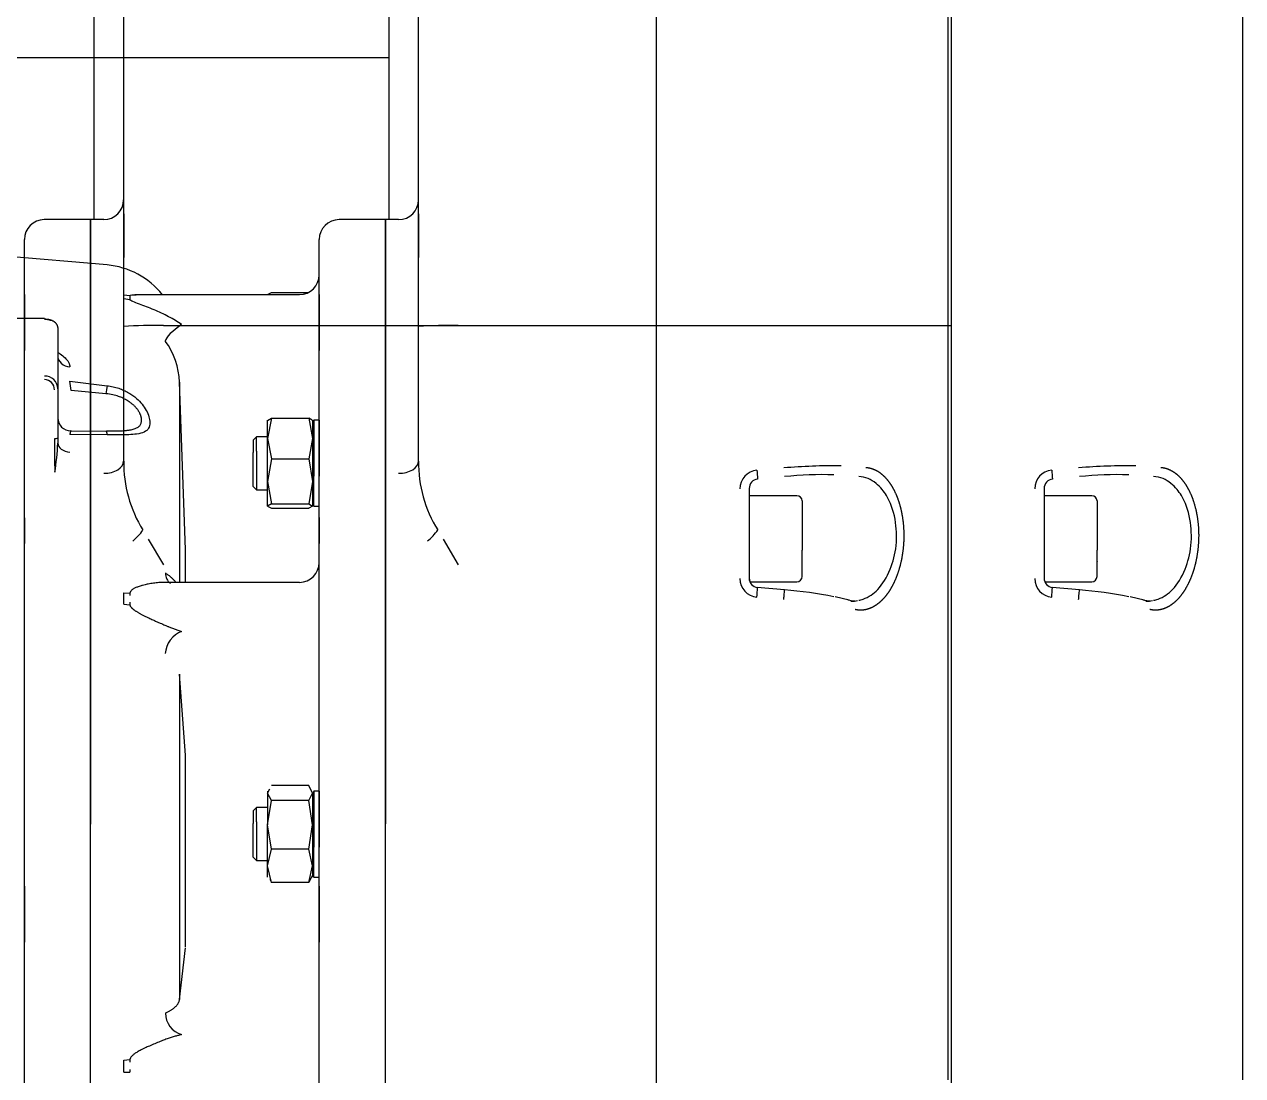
# Model space of a CAD drawing. Extents: x -1899985 to 1774885, y 556286 to 2175695.
# Drawn here: x -1083026.5 to -1082737.3, y 576015.9 to 576265.4 of the extents above; entities that cross this region are included whole.
import ezdxf

# ---------------------------------------------------------------- set-up
doc = ezdxf.new("R2010")
doc.units = 0
doc.header["$LTSCALE"] = 10
doc.header["$MEASUREMENT"] = 0
for name, color, linetype in [('20剖面图$0$A-LIN-V', 9, 'Continuous'), ('20剖面图$0$EWHS5T6M-3', 7, 'Continuous'), ('20剖面图$0$FHSGH10105-主梁-04', 7, 'Continuous'), ('20剖面图$0$FHSGH10105-主梁-06', 7, 'Continuous'), ('A-LIN-V', 9, 'Continuous')]:
    doc.layers.add(name, color=color, linetype=linetype)

# ---------------------------------------------------------------- blocks, each defined once
blk = doc.blocks.new('20剖面图$0$w4234')
at = {"layer": '20剖面图$0$EWHS5T6M-3', "color": 2, "linetype": 'Continuous'}
for p, q in [((1597292.82, -79964.19), (1597292.82, -80115.33)), ((1597223.68, -80113.12), (1597223.68, -79990.49)), ((1597223.68, -80114.16), (1597223.68, -79990.49)), ((1597097.18, -80114.36), (1597097.18, -79991.31)), ((1597292.82, -79995.96), (1597292.82, -80115.33)), ((1597090.11, -80002.54), (1597090.11, -80089)), ((1597089.32, -80089), (1597078.32, -80089)), ((1597089.32, -80089), (1597089.32, -80232.45)), ((1597092.46, -80089), (1597089.32, -80089)), ((1597089.32, -80347.15), (1597089.32, -80089)), ((1597097.18, -80087.6), (1597097.18, -80098)), ((1597073.61, -80344.12), (1597073.61, -80093.72)), ((1597073.61, -80106.78), (1597073.61, -80120.07)), ((1597097.18, -80146.31), (1597097.18, -80114.36)), ((1597106.61, -80114.16), (1597223.68, -80114.16)), ((1597223.68, -80312.06), (1597223.68, -80114.16)), ((1597223.68, -80312.06), (1597223.68, -80115.2)), ((1597292.82, -80115.33), (1597292.82, -80293.19)), ((1597292.82, -80115.33), (1597292.82, -80293.19)), ((1597073.61, -80127.21), (1597073.61, -80120.07)), ((1597245.68, -80152.81), (1597245.68, -80174.09)), ((1597256.99, -80154.53), (1597245.68, -80154.53)), ((1597258.25, -80155.78), (1597258.25, -80167.44)), ((1597073.61, -80159.74), (1597073.61, -80165.89)), ((1597258.26, -80159.29), (1597258.25, -80159.3)), ((1597073.61, -80173.03), (1597073.61, -80165.89)), ((1597102.99, -80164.87), (1597106.61, -80170.96)), ((1597258.25, -80173.7), (1597258.25, -80167.44)), ((1597258.25, -80170.19), (1597258.26, -80170.19)), ((1597245.85, -80174.96), (1597256.99, -80174.96)), ((1597254.08, -80176.88), (1597247.57, -80176.3)), ((1597269.41, -80179.35), (1597266.11, -80178.56)), ((1597089.32, -80403.29), (1597089.32, -80232.45)), ((1597073.61, -80247.23), (1597073.61, -80260.52)), ((1597073.61, -80267.66), (1597073.61, -80260.52))]:
    blk.add_line(p, q, dxfattribs=at)
for centre, radius, start, end in [((1597092.46, -80084.29), 4.71, 270, 0), ((1597078.32, -80093.72), 4.71, 90, 180), ((1597104.25, -80227.27), 113.13, 88.8067, 93.5841), ((1597127.22, -80146.73), 30.04, 179.196, 212.0203), ((1597247.9, -80152.9), 4.43, 95.3042, 180.1417), ((1597436.31, -80132.16), 189.52, 184.9432, 185.5756), ((1597265.9, -80292.98), 145.55, 89.3722, 94.7349), ((1597263.19, -80236.79), 87.26, 88.2943, 95.9904), ((1597247.93, -80152.81), 2.25, 96.1749, 179.9262), ((1597256.99, -80155.78), 1.26, 0, 90), ((1597247.9, -80174.2), 4.42, 179.8461, 264.708), ((1597247.92, -80174.09), 2.24, 179.9476, 263.9475), ((1597256.99, -80173.7), 1.26, 270, 360), ((1597171.12, -80170.97), 76.75, 354.291, 356.0046), ((1597247.11, -80269.97), 93.34, 78.4608, 85.7189), ((1597270.19, -80175.39), 4.19, 266.1835, 287.0249)]:
    blk.add_arc(centre, radius, start, end, dxfattribs=at)
for centre, major_axis, ratio, start_param, end_param in [((1597092.46, -80146.31), (-4.71, 0), 0.616789, 1.570796, 3.141593), ((1597099.32, -80162.85), (-3.22, -3.45), 0.378821, 1.18491, 1.960757), ((1597247.92, -80174.09), (2.25, 0.04), 0.998994, 3.125734, 4.59105)]:
    blk.add_ellipse(centre, major_axis=major_axis, ratio=ratio, start_param=start_param, end_param=end_param, dxfattribs=at)
for points, degree, knots in [([(1597273.39, -80147.82), (1597274.39, -80147.88), (1597275.34, -80148.29), (1597276.3, -80148.7), (1597277.18, -80149.44), (1597278.06, -80150.17), (1597278.82, -80151.21), (1597279.59, -80152.24), (1597280.22, -80153.54), (1597280.84, -80154.83), (1597281.3, -80156.32), (1597281.75, -80157.81), (1597282.02, -80159.45), (1597282.29, -80161.09), (1597282.36, -80162.8), (1597282.43, -80164.51), (1597282.3, -80166.23), (1597282.16, -80167.94), (1597281.84, -80169.59), (1597281.51, -80171.24), (1597281, -80172.76), (1597280.49, -80174.28), (1597279.82, -80175.6), (1597279.14, -80176.93), (1597278.34, -80178), (1597277.53, -80179.07), (1597276.62, -80179.86), (1597275.72, -80180.64), (1597274.75, -80181.09), (1597273.78, -80181.55), (1597272.78, -80181.66), (1597271.78, -80181.78), (1597270.8, -80181.54)], 2, [0, 0, 0, 0.0625, 0.0625, 0.125, 0.125, 0.1875, 0.1875, 0.25, 0.25, 0.3125, 0.3125, 0.375, 0.375, 0.4375, 0.4375, 0.5, 0.5, 0.5625, 0.5625, 0.625, 0.625, 0.6875, 0.6875, 0.75, 0.75, 0.8125, 0.8125, 0.875, 0.875, 0.9375, 0.9375, 1, 1, 1]), ([(1597271.68, -80179.35), (1597272.04, -80179.28), (1597273.03, -80179.02), (1597274.57, -80178.24), (1597276.89, -80176.27), (1597279.25, -80172.55), (1597280.86, -80166.37), (1597280.55, -80159.73), (1597278.95, -80155.34), (1597277.17, -80152.87), (1597275.71, -80151.46), (1597273.85, -80150.28), (1597272.44, -80150.07), (1597271.68, -80149.95)], 3, [0.089227, 0.089227, 0.089227, 0.089227, 0.1254863, 0.1918246, 0.2509131, 0.3864299, 0.5001424, 0.6195056, 0.7492603, 0.7950378, 0.8521868, 0.9205802, 1, 1, 1, 1]), ([(1597253.89, -80179.17), (1597253.92, -80178.86), (1597253.95, -80178.54), (1597254, -80177.97), (1597254.02, -80177.7), (1597254.05, -80177.27), (1597254.07, -80177.11), (1597254.08, -80176.9), (1597254.09, -80176.86), (1597254.08, -80176.89)], 3, [0, 0, 0, 0, 0.25, 0.25, 0.5, 0.5, 0.75, 0.75, 1, 1, 1, 1]), ([(1597269.84, -80179.52), (1597269.82, -80179.51), (1597269.8, -80179.49), (1597269.56, -80179.38), (1597269.33, -80179.31), (1597269.09, -80179.31)], 3, [0.7219654, 0.7219654, 0.7219654, 0.7219654, 0.75, 0.75, 1, 1, 1, 1]), ([(1597269.91, -80179.43), (1597269.96, -80179.44), (1597270.27, -80179.47), (1597270.58, -80179.47), (1597270.84, -80179.45)], 3, [0.02843259, 0.02843259, 0.02843259, 0.02843259, 0.03301271, 0.06025536, 0.06025536, 0.06025536, 0.06025536])]:
    blk.add_open_spline(points, degree=degree, knots=knots, dxfattribs=at)
at = {"layer": '20剖面图$0$FHSGH10105-主梁-06', "color": 2, "linetype": 'Continuous'}
blk.add_line((1597090.11, -80050.62), (1596726.32, -80050.62), dxfattribs=at)
blk = doc.blocks.new('20剖面图$0$55555555rrrrrr-M')
at = {"layer": '20剖面图$0$EWHS5T6M-3', "color": 2, "linetype": 'Continuous'}
for p, q in [((1515633.07, 577613.92), (1515633.07, 577462.79)), ((1515563.93, 577465), (1515563.93, 577587.63)), ((1515563.93, 577463.96), (1515563.93, 577587.63)), ((1515437.43, 577463.76), (1515437.43, 577586.8)), ((1515633.07, 577582.15), (1515633.07, 577462.79)), ((1515430.35, 577575.57), (1515430.35, 577489.11)), ((1515429.57, 577489.11), (1515418.57, 577489.11)), ((1515429.57, 577230.96), (1515429.57, 577489.11)), ((1515429.57, 577489.11), (1515429.57, 577345.67)), ((1515432.71, 577489.11), (1515429.57, 577489.11)), ((1515437.43, 577490.51), (1515437.43, 577480.11)), ((1515413.85, 577233.99), (1515413.85, 577484.4)), ((1515363.49, 577478.35), (1515339.21, 577480.47)), ((1515409.14, 577471.29), (1515370.07, 577471.29)), ((1515401.6, 577471.3), (1515402.51, 577471.81)), ((1515401.6, 577471.29), (1515401.6, 577471.33)), ((1515402.51, 577471.81), (1515411.29, 577471.81)), ((1515413.85, 577471.33), (1515413.85, 577458.05)), ((1515367.5, 577470.35), (1515367.5, 577471.27)), ((1515367.5, 577471.27), (1515368.91, 577471.07)), ((1515367.5, 577470.35), (1515368.91, 577470.13)), ((1515368.91, 577471.07), (1515368.91, 577470.13)), ((1515348.64, 577465.61), (1515323.5, 577465.61)), ((1515351.78, 577463.54), (1515351.78, 577448.99)), ((1515437.43, 577431.8), (1515437.43, 577463.76)), ((1515446.85, 577463.96), (1515563.93, 577463.96)), ((1515563.93, 577266.06), (1515563.93, 577463.96)), ((1515563.93, 577266.06), (1515563.93, 577462.91)), ((1515633.07, 577462.79), (1515633.07, 577284.92)), ((1515633.07, 577462.79), (1515633.07, 577284.92)), ((1515413.85, 577450.91), (1515413.85, 577458.05)), ((1515351.78, 577448.99), (1515351.78, 577437.32)), ((1515354.65, 577450.8), (1515363.49, 577449.7)), ((1515363.22, 577447.8), (1515354.93, 577448.59)), ((1515382.14, 577410.8), (1515380.7, 577450.53)), ((1515380.7, 577450.53), (1515380.7, 577403.02)), ((1515402.51, 577441.97), (1515401.6, 577437.14)), ((1515401.6, 577441.46), (1515402.51, 577441.97)), ((1515401.6, 577437.14), (1515401.6, 577441.5)), ((1515402.51, 577441.97), (1515411.37, 577441.97)), ((1515412.15, 577441.54), (1515411.37, 577441.97)), ((1515411.37, 577441.97), (1515412.28, 577437.14)), ((1515412.28, 577441.5), (1515412.28, 577437.14)), ((1515412.56, 577441.5), (1515412.28, 577440.4)), ((1515412.56, 577441.5), (1515412.56, 577428.21)), ((1515413.85, 577441.5), (1515412.56, 577441.5)), ((1515413.85, 577441.5), (1515413.85, 577428.21)), ((1515351.78, 577437.32), (1515351.78, 577436.09)), ((1515363.49, 577438.07), (1515354.65, 577438.08)), ((1515354.93, 577438.96), (1515363.22, 577438.94)), ((1515398.93, 577437.57), (1515398.14, 577436.78)), ((1515398.14, 577436.78), (1515398.14, 577433.82)), ((1515398.93, 577434.19), (1515398.93, 577437.57)), ((1515401.6, 577437.57), (1515398.93, 577437.57)), ((1515401.6, 577426.97), (1515401.6, 577437.14)), ((1515401.6, 577437.14), (1515402.51, 577432.31)), ((1515412.28, 577437.14), (1515411.37, 577432.31)), ((1515412.28, 577437.14), (1515412.28, 577426.97)), ((1515398.14, 577425.78), (1515398.14, 577433.82)), ((1515398.93, 577434.19), (1515398.93, 577425)), ((1515402.51, 577432.31), (1515401.6, 577426.97)), ((1515402.51, 577432.31), (1515411.37, 577432.31)), ((1515411.37, 577432.31), (1515412.28, 577426.97)), ((1515412.56, 577421.07), (1515412.56, 577428.21)), ((1515413.85, 577421.07), (1515413.85, 577428.21)), ((1515398.14, 577425.78), (1515398.93, 577425)), ((1515401.6, 577421.11), (1515401.6, 577426.97)), ((1515401.6, 577426.97), (1515402.51, 577421.62)), ((1515412.28, 577426.97), (1515411.37, 577421.62)), ((1515412.28, 577426.97), (1515412.28, 577421.11)), ((1515585.93, 577425.3), (1515585.93, 577404.03)), ((1515398.93, 577425), (1515401.6, 577425)), ((1515412.28, 577422.17), (1515412.56, 577421.07)), ((1515597.24, 577423.59), (1515585.93, 577423.59)), ((1515598.5, 577422.33), (1515598.5, 577410.68)), ((1515402.51, 577421.62), (1515401.6, 577421.11)), ((1515401.6, 577421.11), (1515402.51, 577420.59)), ((1515402.51, 577421.62), (1515411.37, 577421.62)), ((1515402.51, 577420.59), (1515411.37, 577420.59)), ((1515411.37, 577421.62), (1515412.28, 577421.11)), ((1515412.28, 577421.11), (1515411.37, 577420.59)), ((1515412.28, 577421.07), (1515412.28, 577421.11)), ((1515412.56, 577421.07), (1515413.85, 577421.07)), ((1515413.85, 577418.38), (1515413.85, 577412.23)), ((1515598.51, 577418.82), (1515598.5, 577418.82)), ((1515382.14, 577403.02), (1515382.14, 577410.8)), ((1515413.85, 577405.09), (1515413.85, 577412.23)), ((1515443.24, 577413.24), (1515446.85, 577407.15)), ((1515598.5, 577404.42), (1515598.5, 577410.68)), ((1515598.5, 577407.93), (1515598.51, 577407.92)), ((1515409.14, 577403.02), (1515377.06, 577403.02)), ((1515586.1, 577403.16), (1515597.24, 577403.16)), ((1515367.5, 577400.54), (1515368.91, 577400.48)), ((1515367.5, 577397.84), (1515367.5, 577400.54)), ((1515368.91, 577400.48), (1515368.93, 577399.9)), ((1515594.33, 577401.24), (1515587.82, 577401.81)), ((1515609.66, 577398.76), (1515606.36, 577399.56)), ((1515367.5, 577397.84), (1515368.91, 577397.7)), ((1515368.93, 577398.28), (1515368.91, 577397.7)), ((1515378.15, 577392.49), (1515381.18, 577391.34)), ((1515382.14, 577362), (1515380.7, 577381.23)), ((1515380.7, 577381.23), (1515380.7, 577304.03)), ((1515382.14, 577316.55), (1515382.14, 577362)), ((1515401.6, 577353.01), (1515402.1, 577353.98)), ((1515401.6, 577353.48), (1515401.6, 577353.01)), ((1515402.51, 577351.23), (1515401.6, 577353.01)), ((1515401.6, 577353.01), (1515401.6, 577345.48)), ((1515411.37, 577354.79), (1515402.51, 577354.79)), ((1515412.28, 577353.01), (1515411.37, 577354.79)), ((1515411.37, 577351.23), (1515412.28, 577353.01)), ((1515412.56, 577353.48), (1515412.28, 577352.38)), ((1515412.28, 577353.01), (1515412.28, 577345.48)), ((1515412.56, 577353.48), (1515412.56, 577340.19)), ((1515413.85, 577353.48), (1515412.56, 577353.48)), ((1515413.85, 577353.48), (1515413.85, 577340.19)), ((1515401.6, 577345.48), (1515402.51, 577351.23)), ((1515411.37, 577351.23), (1515402.51, 577351.23)), ((1515412.28, 577345.48), (1515411.37, 577351.23)), ((1515398.93, 577349.56), (1515398.14, 577348.77)), ((1515398.14, 577348.77), (1515398.14, 577345.81)), ((1515398.93, 577346.17), (1515398.93, 577349.56)), ((1515401.6, 577349.56), (1515398.93, 577349.56)), ((1515398.14, 577337.77), (1515398.14, 577345.81)), ((1515398.93, 577346.17), (1515398.93, 577336.98)), ((1515402.51, 577339.72), (1515401.6, 577345.48)), ((1515401.6, 577335.74), (1515401.6, 577345.48)), ((1515411.37, 577339.72), (1515412.28, 577345.48)), ((1515412.28, 577345.48), (1515412.28, 577335.74)), ((1515429.57, 577174.83), (1515429.57, 577345.67)), ((1515401.6, 577335.74), (1515402.51, 577339.72)), ((1515411.37, 577339.72), (1515402.51, 577339.72)), ((1515412.28, 577335.74), (1515411.37, 577339.72)), ((1515412.56, 577333.06), (1515412.56, 577340.19)), ((1515413.85, 577333.06), (1515413.85, 577340.19)), ((1515398.14, 577337.77), (1515398.93, 577336.98)), ((1515398.93, 577336.98), (1515401.6, 577336.98)), ((1515401.6, 577333.06), (1515401.6, 577335.74)), ((1515402.51, 577331.75), (1515401.6, 577335.74)), ((1515411.37, 577331.75), (1515412.28, 577335.74)), ((1515412.28, 577335.74), (1515412.28, 577333.06)), ((1515402.1, 577332.56), (1515402.51, 577331.75)), ((1515412.28, 577333.53), (1515411.37, 577331.75)), ((1515412.28, 577334.16), (1515412.56, 577333.06)), ((1515412.56, 577333.06), (1515413.85, 577333.06)), ((1515411.37, 577331.75), (1515402.51, 577331.75)), ((1515413.85, 577330.89), (1515413.85, 577317.6)), ((1515380.7, 577304.03), (1515382.11, 577316.26)), ((1515413.85, 577310.46), (1515413.85, 577317.6)), ((1515367.5, 577289.65), (1515368.91, 577289.76)), ((1515367.5, 577286.74), (1515367.5, 577289.65)), ((1515368.91, 577289.76), (1515368.93, 577289.13)), ((1515367.5, 577286.74), (1515368.91, 577286.76)), ((1515368.93, 577287.39), (1515368.91, 577286.76))]:
    blk.add_line(p, q, dxfattribs=at)
for centre, radius, start, end in [((1515432.71, 577493.83), 4.71, 270, 360), ((1515418.57, 577484.4), 4.71, 90, 180), ((1515361.85, 577459.56), 18.86, 38.4661, 85), ((1515409.14, 577476.01), 4.71, 270, 0), ((1515444.5, 577350.85), 113.13, 88.8067, 93.5841), ((1515362.95, 577449.86), 17.76, 2.1656, 35.9921), ((1515348.72, 577448.91), 3.07, 1.4494, 91.411), ((1515348.61, 577448.75), 2.39, 359.2434, 89.2251), ((1515272.41, 577439.47), 83.02, 6.3059, 7.8411), ((1515441.95, 577437.45), 79.41, 171.1243, 172.5133), ((1515354.92, 577442.1), 3.14, 180.0379, 270.0378), ((1516300.12, 577441.31), 949.13, 180.25707, 180.7349), ((1515294.26, 577438.51), 57.58, 350.6304, 357.5894), ((1515467.47, 577431.38), 30.04, 179.196, 212.0203), ((1515588.15, 577425.22), 4.43, 95.3042, 180.1417), ((1515776.56, 577445.95), 189.52, 184.9432, 185.5756), ((1515606.15, 577285.14), 145.55, 89.3722, 94.7349), ((1515603.44, 577341.32), 87.26, 88.2943, 95.9904), ((1515588.18, 577425.3), 2.25, 96.1749, 179.9262), ((1515597.24, 577422.33), 1.26, 0, 90), ((1515409.14, 577407.73), 4.71, 270, 0), ((1515588.15, 577403.92), 4.42, 179.8461, 264.708), ((1515588.17, 577404.03), 2.24, 179.9476, 263.9475), ((1515597.24, 577404.42), 1.26, 270, 360), ((1515511.37, 577407.15), 76.75, 354.291, 356.0046), ((1515587.36, 577308.15), 93.34, 78.4608, 85.7189), ((1515610.44, 577402.73), 4.19, 266.1835, 287.0249), ((1515382.73, 577300.86), 5.41, 180.8534, 253.4487)]:
    blk.add_arc(centre, radius, start, end, dxfattribs=at)
for centre, major_axis, ratio, start_param, end_param in [((1515381.18, 577462.8), (-3.81, -2.78), 0.246907, 4.534324, 6.060506), ((1515354.93, 577436.09), (3.14, 0), 0.692826, 3.141565, 4.625123), ((1515432.71, 577431.8), (-4.71, 0), 0.616789, 1.570796, 3.141593), ((1515439.56, 577415.27), (-3.22, -3.45), 0.378821, 1.18491, 1.960757), ((1515588.17, 577404.03), (2.25, 0.04), 0.998994, 3.125734, 4.59105), ((1515381.18, 577387.16), (-2.61, -3.93), 0.728317, 3.880999, 5.407181)]:
    blk.add_ellipse(centre, major_axis=major_axis, ratio=ratio, start_param=start_param, end_param=end_param, dxfattribs=at)
for points, degree, knots in [([(1515368.91, 577471.07), (1515368.89, 577471.17), (1515369.06, 577471.23), (1515369.47, 577471.28), (1515369.63, 577471.28), (1515369.98, 577471.29), (1515370.16, 577471.29), (1515370.36, 577471.29)], 3, [0, 0, 0, 0, 0.125, 0.125, 0.1875, 0.1875, 0.25, 0.25, 0.25, 0.25]), ([(1515381.18, 577464.21), (1515380.25, 577464.86), (1515379.21, 577465.48), (1515376.97, 577466.67), (1515375.82, 577467.21), (1515373.46, 577468.21), (1515372.26, 577468.66), (1515370.6, 577469.28), (1515370.06, 577469.47), (1515369.2, 577469.83), (1515368.88, 577470), (1515368.91, 577470.13)], 3, [0, 0, 0, 0, 0.25, 0.25, 0.5, 0.5, 0.75, 0.75, 0.875, 0.875, 1, 1, 1, 1]), ([(1515351.78, 577463.54), (1515351.78, 577463.58), (1515351.78, 577463.66), (1515351.76, 577463.79), (1515351.72, 577463.92), (1515351.68, 577464.04), (1515351.62, 577464.16), (1515351.55, 577464.27), (1515351.47, 577464.38), (1515351.38, 577464.49), (1515351.29, 577464.59), (1515351.18, 577464.68), (1515351.07, 577464.77), (1515350.95, 577464.86), (1515350.83, 577464.93), (1515350.7, 577465.01), (1515350.57, 577465.07), (1515350.44, 577465.13), (1515350.3, 577465.19), (1515350.16, 577465.23), (1515350.02, 577465.28), (1515349.88, 577465.32), (1515349.74, 577465.35), (1515349.59, 577465.38), (1515349.45, 577465.4), (1515349.31, 577465.42), (1515349.17, 577465.43), (1515349.04, 577465.44), (1515348.9, 577465.45), (1515348.77, 577465.46), (1515348.68, 577465.46), (1515348.64, 577465.46)], 3, [0, 0, 0, 0, 0.043815, 0.086945, 0.129389, 0.171151, 0.212229, 0.252628, 0.292346, 0.331388, 0.369753, 0.407445, 0.444466, 0.480818, 0.516503, 0.551525, 0.585887, 0.619591, 0.652642, 0.685043, 0.716798, 0.747913, 0.778391, 0.808237, 0.837458, 0.866059, 0.894046, 0.921426, 0.948207, 0.974395, 1, 1, 1, 1]), ([(1515351.8, 577457.61), (1515351.99, 577457.48), (1515352.61, 577457.06), (1515353.34, 577456.48), (1515353.87, 577455.91), (1515354.15, 577455.57), (1515354.33, 577455.27), (1515354.48, 577454.99), (1515354.58, 577454.72), (1515354.64, 577454.45), (1515354.65, 577454.26), (1515354.65, 577454.17)], 3, [0.1382956, 0.1382956, 0.1382956, 0.1382956, 0.2500172, 0.4998753, 0.6030875, 0.6772768, 0.7499776, 0.8148651, 0.874988, 0.9374957, 1, 1, 1, 1]), ([(1515351.78, 577456.77), (1515351.78, 577456.18), (1515352.06, 577455.51), (1515353.16, 577454.51), (1515353.94, 577454.23), (1515354.65, 577454.17)], 3, [0, 0, 0, 0, 0.5, 0.5, 1, 1, 1, 1]), ([(1515363.49, 577449.7), (1515363.98, 577449.63), (1515364.91, 577449.49), (1515366.25, 577449.1), (1515367.48, 577448.62), (1515368.6, 577448.05), (1515369.6, 577447.39), (1515370.72, 577446.5), (1515371.85, 577445.32), (1515372.84, 577443.82), (1515373.48, 577442.32), (1515373.72, 577440.81), (1515373.44, 577439.48), (1515372.35, 577438.58), (1515370.68, 577438.19), (1515368.6, 577438.04), (1515366.22, 577438.05), (1515364.43, 577438.07), (1515363.49, 577438.07)], 3, [0, 0, 0, 0, 0.046911, 0.091358, 0.133588, 0.173887, 0.212578, 0.250021, 0.313574, 0.374949, 0.43869, 0.499966, 0.579793, 0.660027, 0.750395, 0.825815, 0.908239, 1, 1, 1, 1]), ([(1515371.67, 577441.52), (1515371.67, 577441.58), (1515371.67, 577441.72), (1515371.65, 577441.93), (1515371.61, 577442.14), (1515371.56, 577442.35), (1515371.5, 577442.56), (1515371.43, 577442.78), (1515371.34, 577443), (1515371.23, 577443.21), (1515371.12, 577443.43), (1515370.99, 577443.65), (1515370.84, 577443.87), (1515370.69, 577444.08), (1515370.51, 577444.3), (1515370.33, 577444.51), (1515370.13, 577444.73), (1515369.92, 577444.94), (1515369.69, 577445.15), (1515369.45, 577445.35), (1515369.2, 577445.55), (1515368.76, 577445.88), (1515368.11, 577446.31), (1515367.2, 577446.77), (1515366.12, 577447.21), (1515364.79, 577447.58), (1515363.77, 577447.72), (1515363.22, 577447.8)], 3, [0, 0, 0, 0, 0.025288, 0.050219, 0.074845, 0.099219, 0.123396, 0.147433, 0.171387, 0.195316, 0.219278, 0.243332, 0.267533, 0.291939, 0.316604, 0.341581, 0.366922, 0.392675, 0.418887, 0.445603, 0.472864, 0.500709, 0.581938, 0.664866, 0.750426, 0.865857, 1, 1, 1, 1]), ([(1515363.22, 577438.94), (1515363.38, 577438.94), (1515363.71, 577438.95), (1515364.18, 577438.95), (1515364.65, 577438.95), (1515365.1, 577438.96), (1515365.54, 577438.96), (1515365.97, 577438.97), (1515366.38, 577438.98), (1515366.78, 577439), (1515367.17, 577439.02), (1515367.55, 577439.04), (1515367.91, 577439.07), (1515368.27, 577439.11), (1515368.6, 577439.15), (1515369.01, 577439.21), (1515369.45, 577439.29), (1515369.92, 577439.42), (1515370.33, 577439.57), (1515370.69, 577439.75), (1515370.99, 577439.96), (1515371.24, 577440.2), (1515371.43, 577440.47), (1515371.57, 577440.78), (1515371.66, 577441.13), (1515371.67, 577441.38), (1515371.67, 577441.52)], 3, [0, 0, 0, 0, 0.039878, 0.078912, 0.117144, 0.154619, 0.191384, 0.227489, 0.262988, 0.297935, 0.332389, 0.366411, 0.400064, 0.433413, 0.466526, 0.499471, 0.55456, 0.607472, 0.65855, 0.708176, 0.756766, 0.804764, 0.852628, 0.900824, 0.949803, 1, 1, 1, 1]), ([(1515351.78, 577437.32), (1515351.78, 577437.25), (1515351.7, 577437.18), (1515351.41, 577437.08), (1515351.2, 577437.05), (1515351, 577437.05)], 3, [0, 0, 0, 0, 0.5, 0.5, 1, 1, 1, 1]), ([(1515354.93, 577438.96), (1515354.92, 577438.95), (1515354.9, 577438.96), (1515354.87, 577438.95), (1515354.85, 577438.92), (1515354.83, 577438.88), (1515354.81, 577438.84), (1515354.79, 577438.78), (1515354.77, 577438.71), (1515354.75, 577438.64), (1515354.73, 577438.57), (1515354.71, 577438.49), (1515354.7, 577438.41), (1515354.69, 577438.33), (1515354.67, 577438.24), (1515354.66, 577438.16), (1515354.65, 577438.11), (1515354.65, 577438.08)], 3, [0, 0, 0, 0, 0.087736, 0.172459, 0.254169, 0.332866, 0.408552, 0.481226, 0.550891, 0.617546, 0.681193, 0.741833, 0.799468, 0.8541, 0.905731, 0.954363, 1, 1, 1, 1]), ([(1515613.64, 577430.3), (1515614.63, 577430.23), (1515615.59, 577429.82), (1515616.54, 577429.42), (1515617.43, 577428.68), (1515618.3, 577427.94), (1515619.07, 577426.91), (1515619.84, 577425.87), (1515620.46, 577424.58), (1515621.09, 577423.29), (1515621.54, 577421.79), (1515622, 577420.3), (1515622.27, 577418.66), (1515622.54, 577417.03), (1515622.61, 577415.32), (1515622.68, 577413.61), (1515622.54, 577411.89), (1515622.41, 577410.17), (1515622.08, 577408.52), (1515621.76, 577406.87), (1515621.25, 577405.35), (1515620.74, 577403.84), (1515620.06, 577402.51), (1515619.39, 577401.19), (1515618.59, 577400.11), (1515617.78, 577399.04), (1515616.87, 577398.26), (1515615.97, 577397.48), (1515614.99, 577397.02), (1515614.02, 577396.57), (1515613.03, 577396.45), (1515612.03, 577396.34), (1515611.05, 577396.58)], 2, [0, 0, 0, 0.0625, 0.0625, 0.125, 0.125, 0.1875, 0.1875, 0.25, 0.25, 0.3125, 0.3125, 0.375, 0.375, 0.4375, 0.4375, 0.5, 0.5, 0.5625, 0.5625, 0.625, 0.625, 0.6875, 0.6875, 0.75, 0.75, 0.8125, 0.8125, 0.875, 0.875, 0.9375, 0.9375, 1, 1, 1]), ([(1515611.93, 577398.77), (1515612.29, 577398.83), (1515613.28, 577399.09), (1515614.82, 577399.87), (1515617.14, 577401.84), (1515619.49, 577405.56), (1515621.11, 577411.74), (1515620.8, 577418.38), (1515619.2, 577422.78), (1515617.42, 577425.24), (1515615.96, 577426.66), (1515614.1, 577427.83), (1515612.69, 577428.05), (1515611.93, 577428.16)], 3, [0.089227, 0.089227, 0.089227, 0.089227, 0.1254863, 0.1918246, 0.2509131, 0.3864299, 0.5001424, 0.6195056, 0.7492603, 0.7950378, 0.8521868, 0.9205802, 1, 1, 1, 1]), ([(1515377.32, 577405.24), (1515377.42, 577405.17), (1515377.63, 577405.04), (1515377.93, 577404.83), (1515378.22, 577404.61), (1515378.5, 577404.39), (1515378.76, 577404.16), (1515379.01, 577403.92), (1515379.25, 577403.68), (1515379.47, 577403.44), (1515379.65, 577403.22), (1515379.75, 577403.08), (1515379.79, 577403.03)], 3, [0, 0, 0, 0, 0.0512179, 0.1029462, 0.155185, 0.2079344, 0.2611942, 0.3149645, 0.3692452, 0.4240363, 0.4793377, 0.5145566, 0.5145566, 0.5145566, 0.5145566]), ([(1515377.32, 577405.24), (1515377.34, 577404.72), (1515377.46, 577404.23), (1515377.86, 577403.39), (1515378.15, 577403.04), (1515378.51, 577402.79)], 3, [0, 0, 0, 0, 0.25, 0.25, 0.5, 0.5, 0.5, 0.5]), ([(1515377.1, 577403.02), (1515376.94, 577403.02), (1515376.6, 577403.01), (1515376.05, 577402.98), (1515375.44, 577402.93), (1515374.6, 577402.84), (1515373.63, 577402.69), (1515372.66, 577402.49), (1515372, 577402.33), (1515371.52, 577402.19), (1515371.12, 577402.07), (1515370.71, 577401.92), (1515370.35, 577401.77), (1515370.02, 577401.61), (1515369.74, 577401.46), (1515369.5, 577401.3), (1515369.3, 577401.13), (1515369.14, 577400.97), (1515369.02, 577400.81), (1515368.94, 577400.65), (1515368.92, 577400.54), (1515368.91, 577400.48)], 3, [0.3257543, 0.3257543, 0.3257543, 0.3257543, 0.3613853, 0.4062751, 0.4527727, 0.500881, 0.5992214, 0.6735374, 0.723826, 0.7500871, 0.7851314, 0.8174815, 0.8471724, 0.87425, 0.8987742, 0.9208263, 0.9405178, 0.9580058, 0.9735141, 0.9873631, 1, 1, 1, 1]), ([(1515594.14, 577398.95), (1515594.17, 577399.26), (1515594.19, 577399.57), (1515594.24, 577400.15), (1515594.27, 577400.41), (1515594.3, 577400.84), (1515594.32, 577401.01), (1515594.33, 577401.22), (1515594.33, 577401.26), (1515594.33, 577401.23)], 3, [0, 0, 0, 0, 0.25, 0.25, 0.5, 0.5, 0.75, 0.75, 1, 1, 1, 1]), ([(1515368.91, 577397.7), (1515368.91, 577397.67), (1515368.91, 577397.61), (1515368.94, 577397.52), (1515368.97, 577397.42), (1515369.03, 577397.32), (1515369.1, 577397.22), (1515369.18, 577397.12), (1515369.28, 577397.01), (1515369.39, 577396.9), (1515369.53, 577396.78), (1515369.67, 577396.66), (1515369.83, 577396.53), (1515370.01, 577396.4), (1515370.2, 577396.27), (1515370.41, 577396.14), (1515370.64, 577396), (1515370.88, 577395.85), (1515371.13, 577395.71), (1515371.4, 577395.56), (1515371.69, 577395.4), (1515371.99, 577395.25), (1515372.31, 577395.09), (1515372.86, 577394.82), (1515373.61, 577394.46), (1515374.52, 577394.04), (1515375.33, 577393.67), (1515376.04, 577393.36), (1515376.66, 577393.1), (1515377.17, 577392.88), (1515377.59, 577392.71), (1515377.9, 577392.59), (1515378.08, 577392.52), (1515378.15, 577392.49)], 3, [0, 0, 0, 0, 0.008829, 0.018136, 0.028111, 0.038907, 0.050647, 0.063425, 0.077315, 0.092374, 0.108648, 0.126171, 0.144972, 0.165074, 0.186496, 0.209254, 0.233361, 0.258828, 0.285663, 0.313875, 0.343471, 0.374456, 0.406836, 0.440615, 0.542663, 0.634738, 0.71684, 0.788967, 0.85112, 0.9033, 0.945505, 0.977738, 1, 1, 1, 1]), ([(1515610.09, 577398.59), (1515610.07, 577398.61), (1515610.04, 577398.62), (1515609.81, 577398.74), (1515609.58, 577398.8), (1515609.34, 577398.81)], 3, [0.7219654, 0.7219654, 0.7219654, 0.7219654, 0.75, 0.75, 1, 1, 1, 1]), ([(1515610.16, 577398.68), (1515610.21, 577398.68), (1515610.51, 577398.65), (1515610.82, 577398.65), (1515611.09, 577398.66)], 3, [0.02843259, 0.02843259, 0.02843259, 0.02843259, 0.03301271, 0.06025536, 0.06025536, 0.06025536, 0.06025536]), ([(1515377.32, 577300.78), (1515377.42, 577300.83), (1515377.63, 577300.93), (1515377.93, 577301.08), (1515378.22, 577301.24), (1515378.5, 577301.4), (1515378.76, 577301.56), (1515379.01, 577301.73), (1515379.25, 577301.9), (1515379.47, 577302.08), (1515379.67, 577302.26), (1515379.86, 577302.45), (1515380.03, 577302.63), (1515380.19, 577302.82), (1515380.32, 577303.02), (1515380.44, 577303.21), (1515380.53, 577303.41), (1515380.61, 577303.61), (1515380.67, 577303.82), (1515380.69, 577303.96), (1515380.7, 577304.03)], 3, [0, 0, 0, 0, 0.051218, 0.102946, 0.155185, 0.207934, 0.261194, 0.314965, 0.369245, 0.424036, 0.479338, 0.535149, 0.591471, 0.648303, 0.705645, 0.763497, 0.821858, 0.880729, 0.94011, 1, 1, 1, 1]), ([(1515381.18, 577295.67), (1515381.07, 577295.65), (1515380.83, 577295.6), (1515380.46, 577295.51), (1515380.06, 577295.4), (1515379.64, 577295.28), (1515379.2, 577295.15), (1515378.73, 577295), (1515378.24, 577294.84), (1515377.73, 577294.66), (1515377.19, 577294.46), (1515376.63, 577294.25), (1515376.05, 577294.03), (1515375.44, 577293.78), (1515374.6, 577293.44), (1515373.63, 577293.02), (1515372.66, 577292.58), (1515372, 577292.27), (1515371.52, 577292.04), (1515371.12, 577291.83), (1515370.71, 577291.59), (1515370.35, 577291.36), (1515370.02, 577291.14), (1515369.74, 577290.92), (1515369.5, 577290.71), (1515369.3, 577290.51), (1515369.14, 577290.31), (1515369.02, 577290.12), (1515368.94, 577289.94), (1515368.92, 577289.82), (1515368.91, 577289.76)], 3, [0, 0, 0, 0, 0.029067, 0.059684, 0.091862, 0.125608, 0.160931, 0.197836, 0.23633, 0.276416, 0.3181, 0.361385, 0.406275, 0.452773, 0.500881, 0.599221, 0.673537, 0.723826, 0.750087, 0.785131, 0.817481, 0.847172, 0.87425, 0.898774, 0.920826, 0.940518, 0.958006, 0.973514, 0.987363, 1, 1, 1, 1])]:
    blk.add_open_spline(points, degree=degree, knots=knots, dxfattribs=at)
for points, degree in [([(1515348.64, 577465.5), (1515349.5, 577465.5), (1515350.15, 577465.21)], 2), ([(1515363.22, 577438.94), (1515363.32, 577438.92), (1515363.42, 577438.6), (1515363.49, 577438.07)], 3)]:
    blk.add_open_spline(points, degree=degree, dxfattribs=at)
at = {"layer": '20剖面图$0$FHSGH10105-主梁-06', "color": 2, "linetype": 'Continuous'}
blk.add_line((1515430.35, 577527.49), (1515066.57, 577527.49), dxfattribs=at)
at = {"layer": '20剖面图$0$FHSGH10105-主梁-04'}
blk.add_blockref('20剖面图$0$w4234', (-81729.75, 657578.11), dxfattribs=at)
blk = doc.blocks.new('20剖面图')
at = {"layer": '20剖面图$0$A-LIN-V'}
blk.add_blockref('20剖面图$0$55555555rrrrrr-M', (-2598370.4, -1270.04), dxfattribs=at)

msp = doc.modelspace()

# ---------------------------------------------------------------- block references
at = {"layer": 'A-LIN-V'}
msp.add_blockref('20剖面图', (0, 0), dxfattribs=at)

doc.saveas('drawing.dxf')
